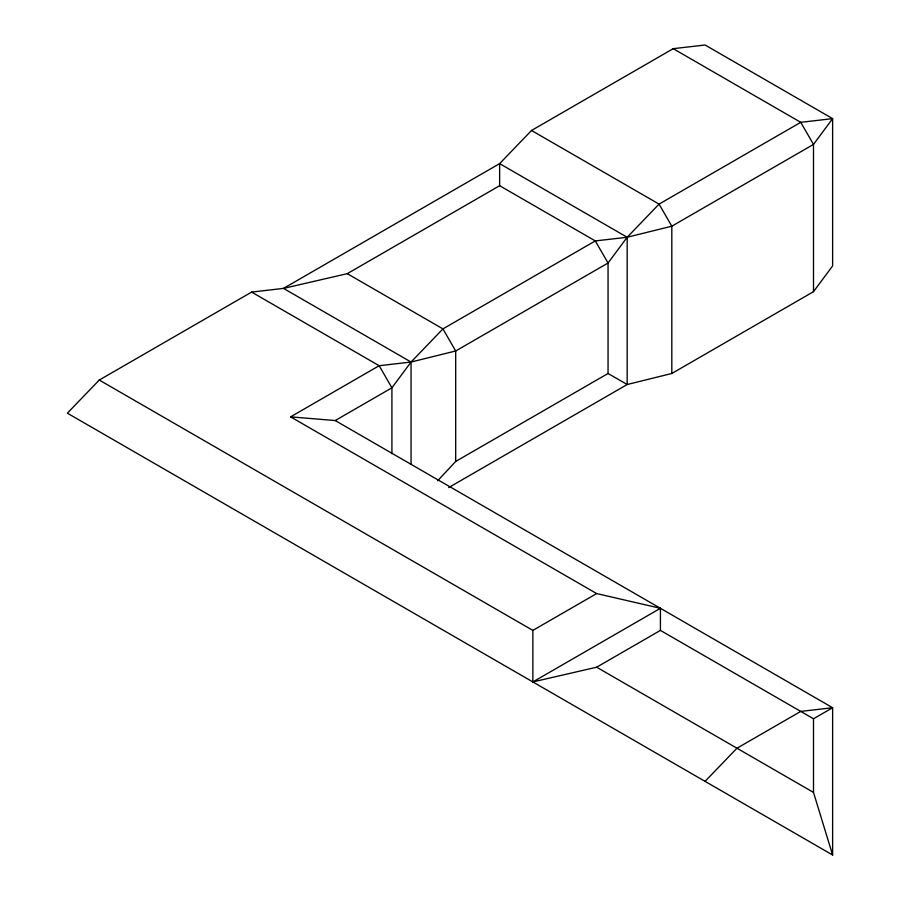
<?xml version="1.0" encoding="UTF-8"?>
<svg xmlns="http://www.w3.org/2000/svg" width="900" height="900" viewBox="0 0 900 900"><rect width="100%" height="100%" fill="white"/><g stroke="black" fill="none" stroke-linecap="round" stroke-linejoin="round"><path stroke-width="1.35" d="M448.684 487.575L627.176 384.525L671.816 373.478L813.499 291.679L832.624 265.916L832.624 118.631L705.082 45L673.2 48.679L531.517 130.477L499.635 163.62L283.5 288.394L251.618 292.084L99.259 380.048L67.376 413.179L832.624 855L832.624 707.726L335.216 420.548L290.576 416.858L379.159 365.715L411.053 362.036L455.692 350.989L608.051 263.025L627.176 237.251L659.07 204.109L800.741 122.321L832.624 118.631L813.499 144.405L671.816 226.204L627.176 237.251L595.294 240.93L442.935 328.894L411.053 362.036L391.916 387.81L335.216 420.548M437.636 480.791L455.692 461.441L608.051 373.478L608.051 263.025L595.294 240.93L499.635 185.704L347.276 273.668L283.5 288.394L411.053 362.036L411.053 464.423M705.082 781.357L736.976 748.226L800.741 711.405L832.624 707.726L813.499 718.774L813.499 792.405L832.624 855M99.259 380.048L532.868 630.394L596.644 593.572L660.42 608.299L660.42 630.394L813.499 718.774M532.868 630.394L532.868 681.93L660.42 608.299M532.868 681.93L596.644 667.204L660.42 630.394M673.2 48.679L800.741 122.321L813.499 144.405L813.499 291.679M531.517 130.477L659.07 204.109L671.816 226.204L671.816 373.478M608.051 373.478L627.176 384.525L627.176 237.251L499.635 163.62L499.635 185.704M347.276 273.668L442.935 328.894L455.692 350.989L455.692 461.441M251.618 292.084L379.159 365.715L391.916 387.81L391.916 453.735M290.576 416.858L596.644 593.572M596.644 667.204L813.499 792.405"/></g></svg>
